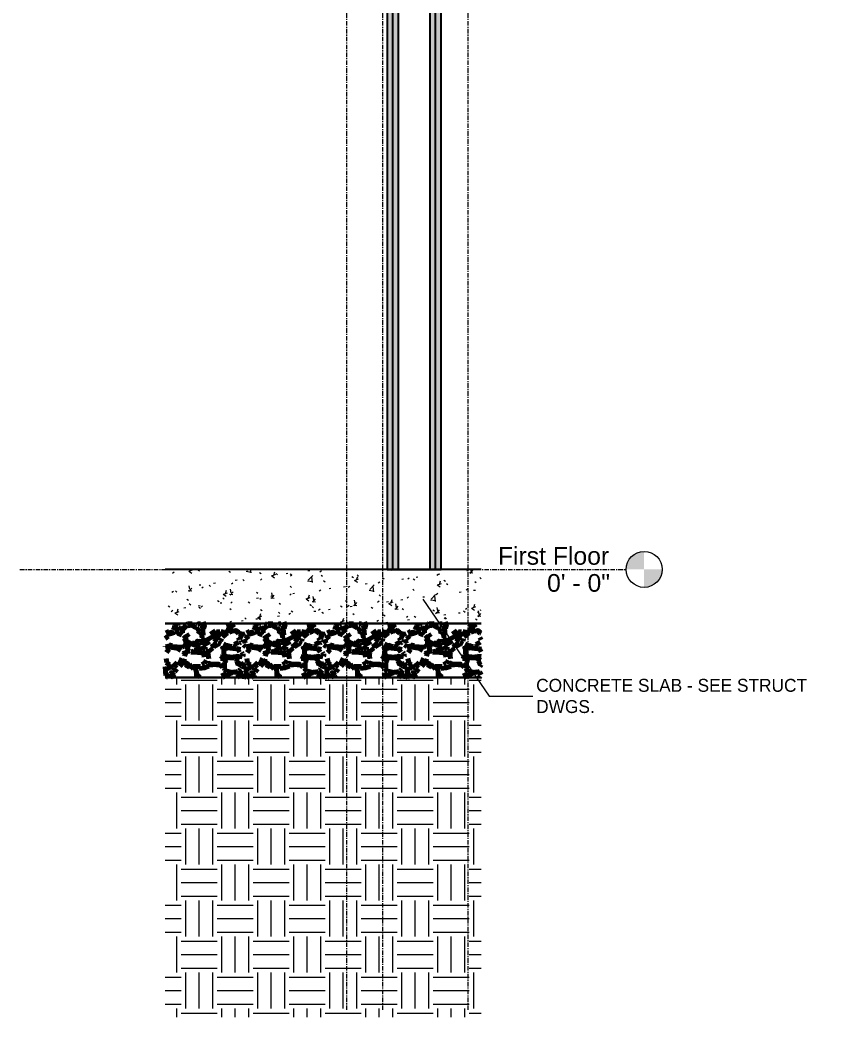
# Model space of a CAD drawing. Header units: inches. Extents: x 22745 to 23280, y -53 to 309.
# Drawn here: x 23082.6 to 23173.4, y -49.7 to 61 of the extents above; entities that cross this region are included whole.
import ezdxf

# ---------------------------------------------------------------- set-up
doc = ezdxf.new("R2010")
doc.units = ezdxf.units.IN
doc.header["$MEASUREMENT"] = 0
doc.linetypes.add('Grid Line 1_2_', pattern=[0.875, 0.5, -0.125, 0.125, -0.125])
for name, color, linetype, lineweight in [('A-ANNO-IDEN', 131, 'Continuous', 9), ('A-FLOR', 192, 'Continuous', 30), ('A-FLOR-LEVL', 51, 'Continuous', 9), ('A-FLOR-PATT', 8, 'Continuous', 70), ('A-WALL', 113, 'Continuous', 30), ('A-WALL-PATT', 111, 'Continuous', 70), ('C-BLDG-PADS', 91, 'Continuous', 200), ('C-TOPO', 7, 'Continuous', 30), ('I-WALL', 2, 'Continuous', 30), ('S-GRID', 1, 'Continuous', 9)]:
    doc.layers.add(name, color=color, linetype=linetype, lineweight=lineweight)
doc.styles.add('Arial', font='arial.ttf', dxfattribs={"height": 1.967066})
doc.styles.add('Century Gothic', font='GOTHIC.TTF', dxfattribs={"height": 1.437112})
pattern_1 = [(0, (21572.501, 107.706), (5.12, 1.28), [0.211, -3.629, 0.211, -3.629, -20.48]), (0, (21572.501, 107.706), (5.12, 1.28), [-7.68, 0.211, -7.469, 0.211, -3.629, -8.96]), (0, (21572.501, 107.706), (5.12, 1.28), [-19.2, 0.211, -2.349, 0.211, -6.189]), (120, (21574.421, 108.346), (-3.6685125, 3.7940501), [0.211, -3.629, 0.211, -3.629, -20.48]), (120, (21574.421, 108.346), (-3.6685125, 3.7940501), [-7.68, 0.211, -7.469, 0.211, -3.629, -8.96]), (120, (21574.421, 108.346), (-3.6685125, 3.7940501), [-19.2, 0.211, -2.349, 0.211, -6.189]), (240, (21575.061, 110.906), (-1.4514875, -5.0740501), [0.211, -3.629, 0.211, -3.629, -20.48]), (240, (21575.061, 110.906), (-1.4514875, -5.0740501), [-7.68, 0.211, -7.469, 0.211, -3.629, -8.96]), (240, (21575.061, 110.906), (-1.4514875, -5.0740501), [-19.2, 0.211, -2.349, 0.211, -6.189])]

# ---------------------------------------------------------------- blocks, each defined once
blk = doc.blocks.new('Struct_Xcel_Sports Complex_rvt-4-Wall Section - One Story - Parapet - Exposed Structure')
at = {"layer": 'A-FLOR-PATT', "lineweight": 9}
h = blk.add_hatch(dxfattribs=at)
h.set_pattern_fill('FP_27', color=256, style=0, pattern_type=2)
h.set_pattern_definition([(50, (21572.501, 107.706), (4.590705, -0.401868), [0.48, -5.28]), (355, (21572.501, 107.706), (-0.887837, 4.813698), [0.384, -4.224]), (100.451, (21572.884, 107.673), (3.70197, 4.412723), [0.408, -4.487]), (46.184, (21572.501, 108.986), (6.83066, -1.059043), [0.72, -7.92]), (96.636, (21573.07, 108.898), (5.981664, 6.234015), [0.612, -6.731]), (351.184, (21572.501, 108.986), (5.98208, 6.233824), [0.576, -6.336]), (21, (21573.141, 108.666), (3.820292, -2.5771), [0.48, -5.28]), (326, (21573.141, 108.666), (1.557207, 4.640587), [0.384, -4.224]), (71.451, (21573.46, 108.452), (5.377147, 2.064703), [0.408, -4.487]), (37.5, (21572.501, 107.706), (0.077972, 2.1307863), [0.211, -3.962, 0.211, -4.077, -4.24]), (37.5, (21572.501, 107.706), (0.077972, 2.1307863), [-8.461, 0.211, -4.029]), (7.5, (21572.501, 107.706), (1.683907, 2.5243905), [0.211, -2.234, 0.211, -3.866, -1.616]), (7.5, (21572.501, 107.706), (1.683907, 2.5243905), [-6.522, 0.211, -1.405]), (327.5, (21571.074, 107.706), (3.416527, -0.1442966), [0.211, -1.389, 0.211, -4.781, -6.624]), (327.5, (21571.074, 107.706), (3.416527, -0.1442966), [-6.592, 0.211, -6.413]), (317.5, (21570.434, 107.706), (3.732463, 0.640715), [0.211, -1.869, 0.211, -3.104, -4.704]), (317.5, (21570.434, 107.706), (3.732463, 0.640715), [-5.395, 0.211, -4.493])])
h.paths.add_polyline_path([(22360.99, -6), (22360.99, 0), (22325.85, 0), (22325.85, -6)], flags=0)
at = {"layer": 'A-FLOR', "color": 7}
for p, q in [((22360.99, 0), (22325.85, 0)), ((22325.85, -6), (22360.99, -6))]:
    blk.add_line(p, q, dxfattribs=at)
blk = doc.blocks.new('Level - Level Head - Circle-15001-Wall Section - One Story - Parapet - Exposed Structure')
at = {"layer": 'A-FLOR-LEVL'}
h = blk.add_hatch(color=256, dxfattribs=at)
edge = h.paths.add_edge_path(flags=0)
edge.add_line((22379.1, 0), (22377.1, 0))
edge.add_arc((22379.1, 0), 2, 90, 180, ccw=False)
edge.add_line((22379.1, 2), (22379.1, 0))
h = blk.add_hatch(color=256, dxfattribs=at)
edge = h.paths.add_edge_path(flags=0)
edge.add_line((22379.1, -2), (22379.1, 0))
edge.add_line((22379.1, 0), (22381.1, 0))
edge.add_arc((22379.1, 0), 2, 270, 360, ccw=False)
blk.add_circle((22379.1, 0), 2, dxfattribs=at)

msp = doc.modelspace()

# ---------------------------------------------------------------- hatches: boundary and pattern name
at = {"layer": 'A-WALL-PATT', "lineweight": 9}
h = msp.add_hatch(dxfattribs=at)
h.set_pattern_fill('FP_28', color=8, style=0, pattern_type=2)
h.set_pattern_definition(pattern_1)
h.paths.add_polyline_path([(23124.0286, 0), (23124.0286, 162.16852), (23123.4036, 162.16852), (23123.4036, 0)], flags=0)
h = msp.add_hatch(dxfattribs=at)
h.set_pattern_fill('FP_28', color=8, style=0, pattern_type=2)
h.set_pattern_definition(pattern_1)
h.paths.add_polyline_path([(23124.6536, 0), (23124.6536, 162.16852), (23124.0286, 162.16852), (23124.0286, 0)], flags=0)
h = msp.add_hatch(dxfattribs=at)
h.set_pattern_fill('FP_28', color=8, style=0, pattern_type=2)
h.set_pattern_definition(pattern_1)
h.paths.add_polyline_path([(23128.7786, 0), (23128.7786, 162.16852), (23128.1536, 162.16852), (23128.1536, 0)], flags=0)
h = msp.add_hatch(dxfattribs=at)
h.set_pattern_fill('FP_28', color=8, style=0, pattern_type=2)
h.set_pattern_definition(pattern_1)
h.paths.add_polyline_path([(23129.4036, 0), (23129.4036, 162.16852), (23128.7786, 162.16852), (23128.7786, 0)], flags=0)
at = {"layer": 'C-BLDG-PADS'}
h = msp.add_hatch(dxfattribs=at)
h.set_pattern_fill('FP_30', color=253, style=0, pattern_type=2)
h.set_pattern_definition([(212.005, (21571.964, 109.05), (-26.8733981, -17.91590443), [0.845, -83.662]), (213.69, (21572.501, 109.408), (-8.957864, -8.9572882), [0.646, -31.652]), (198.435, (21572.77, 109.498), (-17.91556, -8.958116), [0.283, -28.044]), (180, (21573.128, 109.498), (-1e-15, -8.958), [0.358, -8.599]), (161.565, (21573.397, 109.408), (-8.957784, -0.000308), [0.283, -28.044]), (333.435, (21573.487, 115.858), (8.957688, 8e-06), [0.401, -19.63]), (296.565, (21573.397, 116.037), (8.95768, -8.957696), [0.2, -19.83]), (270, (21573.397, 116.485), (8.958, 5e-16), [0.448, -8.51]), (186.34, (21573.487, 110.663), (-71.6621393, -8.957303), [0.811, -80.305]), (296.565, (21575.457, 116.216), (8.95768, -8.957696), [0.2, -19.83]), (303.69, (21575.278, 116.485), (8.9572882, -8.957864), [0.323, -31.975]), (229.399, (21576.711, 112.544), (-44.7884875, -53.7473544), [0.826, -81.761]), (243.435, (21576.98, 113.081), (8e-06, -8.957688), [0.601, -19.429]), (213.69, (21580.115, 112.096), (-8.957864, -8.9572882), [0.323, -31.975]), (33.69, (21577.428, 109.588), (8.957864, 8.9572882), [0.323, -31.975]), (0, (21577.249, 109.588), (0, 8.958), [0.179, -8.779]), (333.435, (21577.07, 109.677), (8.957688, 8e-06), [0.2, -19.83]), (284.036, (21576.98, 110.035), (8.957939, -26.8727428), [0.369, -36.564]), (270, (21576.98, 110.215), (8.958, 5e-16), [0.179, -8.779]), (243.435, (21576.98, 110.394), (8e-06, -8.957688), [0.2, -19.83]), (135, (21576.98, 110.483), (-8.957629, 0), [0.127, -12.542]), (90, (21576.98, 110.394), (-8.958, 5e-16), [0.09, -8.868]), (18.435, (21580.205, 114.514), (17.91556, 8.958116), [0.567, -27.76]), (6.34, (21580.742, 114.694), (71.6621393, 8.957303), [0.811, -80.305]), (180, (21580.384, 112.544), (-1e-15, -8.958), [0.537, -8.42]), (197.354, (21581.817, 112.992), (-26.87350694, -8.9574251), [1.502, -148.658]), (198.435, (21582.086, 113.081), (-17.91556, -8.958116), [0.283, -28.044]), (213.69, (21582.355, 113.26), (-8.957864, -8.9572882), [0.323, -31.975]), (251.565, (21582.444, 113.529), (0.000308, -8.957784), [0.283, -28.044]), (243.435, (21582.534, 113.708), (8e-06, -8.957688), [0.2, -19.83]), (270, (21582.534, 113.887), (8.958, 5e-16), [0.179, -8.779]), (293.199, (21582.265, 114.514), (8.9578529, -17.9159109), [0.682, -67.538]), (315, (21581.996, 114.783), (8.957629, 0), [0.38, -12.288]), (0, (21581.549, 114.783), (0, 8.958), [0.448, -8.51]), (341.565, (21579.578, 112.633), (8.957784, 0.000308), [0.283, -28.044]), (303.69, (21579.399, 112.902), (8.9572882, -8.957864), [0.323, -31.975]), (279.462, (21579.309, 113.439), (8.957849, -44.7887461), [0.545, -53.943]), (270, (21579.309, 113.977), (8.958, 5e-16), [0.537, -8.42]), (239.036, (21579.578, 114.425), (-8.9579617, -17.9152186), [0.522, -51.71]), (188.13, (21580.205, 114.514), (-53.7463539, -8.9578155), [0.633, -62.708]), (116.565, (21573.576, 114.246), (-8.95768, 8.957696), [0.2, -19.83]), (135, (21573.755, 114.066), (-8.957629, 0), [0.253, -12.415]), (168.69, (21574.203, 113.977), (-8.9579967, -0.0001856), [0.457, -45.219]), (191.31, (21574.651, 114.066), (-35.8309957, -8.958039), [0.457, -45.219]), (194.036, (21575.009, 114.156), (-26.8727428, -8.957939), [0.369, -36.564]), (236.31, (21575.189, 114.425), (-8.9578324, -17.9148854), [0.323, -31.975]), (236.31, (21575.368, 114.694), (-8.9578324, -17.9148854), [0.323, -31.975]), (270, (21575.368, 114.962), (8.958, 5e-16), [0.269, -8.689]), (291.801, (21575.189, 115.41), (8.957258, -17.9157645), [0.482, -47.757]), (116.565, (21575.278, 113.529), (-8.95768, 8.957696), [0.401, -19.63]), (168.69, (21575.726, 113.439), (-8.9579967, -0.0001856), [0.457, -45.219]), (194.036, (21576.084, 113.529), (-26.8727428, -8.957939), [0.369, -36.564]), (225, (21576.353, 113.798), (0, -8.957629), [0.38, -12.288]), (251.565, (21576.443, 114.066), (0.000308, -8.957784), [0.283, -28.044]), (296.565, (21576.264, 114.425), (8.95768, -8.957696), [0.401, -19.63]), (315, (21576.084, 114.604), (8.957629, 0), [0.253, -12.415]), (326.31, (21575.816, 114.783), (17.9148854, -8.9578324), [0.323, -31.975]), (0, (21575.636, 114.783), (0, 8.958), [0.179, -8.779]), (33.69, (21575.368, 114.604), (8.957864, 8.9572882), [0.323, -31.975]), (71.565, (21575.278, 114.335), (-0.000308, 8.957784), [0.283, -28.044]), (63.435, (21575.189, 114.156), (-8e-06, 8.957688), [0.2, -19.83]), (71.565, (21575.099, 113.887), (-0.000308, 8.957784), [0.283, -28.044]), (104.036, (21575.099, 113.529), (-8.957939, 26.8727428), [0.369, -36.564]), (45, (21574.92, 113.35), (0, 8.957629), [0.253, -12.415]), (18.435, (21574.651, 113.26), (17.91556, 8.958116), [0.283, -28.044]), (0, (21574.203, 113.26), (0, 8.958), [0.448, -8.51]), (14.036, (21573.845, 113.171), (26.8727428, 8.957939), [0.369, -36.564]), (341.565, (21573.576, 113.26), (8.957784, 0.000308), [0.283, -28.044]), (270, (21573.576, 113.529), (8.958, 5e-16), [0.269, -8.689]), (225, (21573.845, 113.798), (0, -8.957629), [0.38, -12.288]), (198.435, (21574.382, 113.977), (-17.91556, -8.958116), [0.567, -27.76]), (180, (21574.83, 113.977), (-1e-15, -8.958), [0.448, -8.51]), (153.435, (21575.009, 113.887), (-8.957688, -8e-06), [0.2, -19.83]), (206.565, (21578.413, 112.454), (-8.957696, -8.95768), [0.2, -19.83]), (146.31, (21578.682, 112.275), (-17.9148854, 8.9578324), [0.323, -31.975]), (119.745, (21579.04, 111.648), (-26.8730863, 44.78839085), [0.722, -71.498]), (95.711, (21579.13, 110.752), (-8.9579968, 80.6197401), [0.9, -89.124]), (90, (21579.13, 110.663), (-8.958, 5e-16), [0.09, -8.868]), (63.435, (21579.04, 110.483), (-8e-06, 8.957688), [0.2, -19.83]), (26.565, (21578.861, 110.394), (8.957696, 8.95768), [0.2, -19.83]), (0, (21578.593, 110.394), (0, 8.958), [0.269, -8.689]), (0, (21578.503, 110.394), (0, 8.958), [0.09, -8.868]), (0, (21578.324, 110.394), (0, 8.958), [0.179, -8.779]), (326.31, (21578.055, 110.573), (17.9148854, -8.9578324), [0.323, -31.975]), (333.435, (21577.876, 110.663), (8.957688, 8e-06), [0.2, -19.83]), (284.036, (21577.786, 111.021), (8.957939, -26.8727428), [0.369, -36.564]), (270, (21577.786, 111.2), (8.958, 5e-16), [0.179, -8.779]), (270, (21577.786, 111.469), (8.958, 5e-16), [0.269, -8.689]), (258.69, (21577.876, 111.917), (0.0001856, -8.9579967), [0.457, -45.219]), (231.34, (21578.234, 112.365), (-26.8734076, -35.8310124), [0.574, -56.784]), (270, (21580.115, 112.185), (8.958, 5e-16), [0.09, -8.868]), (270, (21580.115, 112.275), (8.958, 5e-16), [0.09, -8.868]), (326.31, (21579.847, 112.454), (17.9148854, -8.9578324), [0.323, -31.975]), (333.435, (21579.309, 112.723), (8.957688, 8e-06), [0.601, -19.429]), (0, (21578.861, 112.723), (0, 8.958), [0.448, -8.51]), (63.435, (21578.772, 112.544), (-8e-06, 8.957688), [0.2, -19.83]), (90, (21578.772, 112.185), (-8.958, 5e-16), [0.358, -8.599]), (135, (21579.04, 111.917), (-8.957629, 0), [0.38, -12.288]), (161.565, (21579.309, 111.827), (-8.957784, -0.000308), [0.283, -28.044]), (180, (21579.578, 111.827), (-1e-15, -8.958), [0.269, -8.689]), (198.435, (21579.847, 111.917), (-17.91556, -8.958116), [0.283, -28.044]), (351.87, (21576.353, 116.754), (8.958053, 0.0001574), [1.267, -62.074]), (14.036, (21575.995, 116.664), (26.8727428, 8.957939), [0.369, -36.564]), (53.13, (21575.726, 116.306), (17.915248, 26.873568), [0.448, -44.341]), (95.194, (21575.816, 115.321), (-8.9571172, 89.5779449), [0.989, -97.952]), (101.31, (21575.905, 114.873), (-8.958039, 35.8309957), [0.457, -45.219]), (143.13, (21576.264, 114.604), (-26.873568, 17.915248), [0.448, -44.341]), (161.565, (21576.532, 114.514), (-8.957784, -0.000308), [0.283, -28.044]), (198.435, (21576.801, 114.604), (-17.91556, -8.958116), [0.283, -28.044]), (225, (21577.249, 115.052), (0, -8.957629), [0.633, -12.035]), (228.814, (21577.876, 115.768), (-53.74628727, -62.7043378), [0.952, -94.27]), (251.565, (21577.965, 116.037), (0.000308, -8.957784), [0.283, -28.044]), (270, (21577.965, 116.127), (8.958, 5e-16), [0.09, -8.868]), (288.435, (21577.876, 116.395), (8.958116, -17.91556), [0.283, -28.044]), (326.31, (21577.607, 116.575), (17.9148854, -8.9578324), [0.323, -31.975]), (90, (21573.487, 114.425), (-8.958, 5e-16), [0.627, -8.331]), (338.199, (21574.741, 115.589), (26.8731506, -8.9579367), [0.482, -47.757]), (0, (21574.203, 115.589), (0, 8.958), [0.537, -8.42]), (30.964, (21573.755, 115.321), (26.8732377, 17.9153709), [0.522, -51.71]), (45, (21573.487, 115.052), (0, 8.957629), [0.38, -12.288]), (90, (21572.053, 111.558), (-8.958, 5e-16), [0.627, -8.331]), (116.565, (21572.322, 111.021), (-8.95768, 8.957696), [0.601, -19.429]), (153.435, (21572.86, 110.752), (-8.957688, -8e-06), [0.601, -19.429]), (180, (21573.307, 110.752), (-1e-15, -8.958), [0.448, -8.51]), (218.66, (21573.755, 111.11), (-8.9579408, -8.9580008), [0.574, -56.784]), (231.34, (21574.114, 111.558), (-26.8734076, -35.8310124), [0.574, -56.784]), (213.69, (21574.651, 111.917), (-8.957864, -8.9572882), [0.646, -31.652]), (239.036, (21574.92, 112.365), (-8.9579617, -17.9152186), [0.522, -51.71]), (270, (21574.92, 112.544), (8.958, 5e-16), [0.179, -8.779]), (270, (21574.92, 112.812), (8.958, 5e-16), [0.269, -8.689]), (315, (21574.651, 113.081), (8.957629, 0), [0.38, -12.288]), (350.538, (21574.114, 113.171), (8.9579364, 0.0003792), [0.545, -53.943]), (14.036, (21573.397, 112.992), (26.8727428, 8.957939), [0.739, -36.195]), (18.435, (21572.591, 112.723), (17.91556, 8.958116), [0.85, -27.477]), (45, (21572.322, 112.454), (0, 8.957629), [0.38, -12.288]), (45, (21572.053, 112.185), (0, 8.957629), [0.38, -12.288]), (108.435, (21574.024, 110.215), (-8.958116, 17.91556), [0.567, -27.76]), (126.87, (21574.293, 109.856), (-8.958216, 8.957584), [0.448, -44.341]), (146.31, (21574.562, 109.677), (-17.9148854, 8.9578324), [0.323, -31.975]), (161.565, (21574.83, 109.588), (-8.957784, -0.000308), [0.283, -28.044]), (135, (21575.099, 109.319), (-8.957629, 0), [0.38, -12.288]), (161.565, (21575.368, 109.229), (-8.957784, -0.000308), [0.283, -28.044]), (180, (21575.636, 109.229), (-1e-15, -8.958), [0.269, -8.689]), (206.565, (21575.816, 109.319), (-8.957696, -8.95768), [0.2, -19.83]), (206.565, (21576.174, 109.498), (-8.957696, -8.95768), [0.401, -19.63]), (189.462, (21576.711, 109.588), (-44.7887461, -8.957849), [0.545, -53.943]), (243.435, (21576.891, 109.946), (8e-06, -8.957688), [0.401, -19.63]), (270, (21576.891, 110.035), (8.958, 5e-16), [0.09, -8.868]), (270, (21576.891, 110.215), (8.958, 5e-16), [0.179, -8.779]), (326.31, (21576.622, 110.752), (17.9148854, -8.9578324), [0.323, -31.975]), (327.995, (21575.905, 111.2), (44.78954215, -26.8727667), [0.845, -83.662]), (329.036, (21575.457, 111.469), (17.9152186, -8.9579617), [0.522, -51.71]), (341.565, (21574.92, 111.648), (8.957784, 0.000308), [0.567, -27.76]), (0, (21574.562, 111.648), (0, 8.958), [0.358, -8.599]), (33.69, (21574.293, 111.469), (8.957864, 8.9572882), [0.323, -31.975]), (53.13, (21574.024, 111.11), (17.915248, 26.873568), [0.448, -44.341]), (63.435, (21573.845, 110.752), (-8e-06, 8.957688), [0.401, -19.63]), (225, (21577.965, 110.035), (0, -8.957629), [0.38, -12.288]), (236.31, (21578.145, 110.304), (-8.9578324, -17.9148854), [0.323, -31.975]), (270, (21578.145, 110.394), (8.958, 5e-16), [0.09, -8.868]), (315, (21577.965, 110.573), (8.957629, 0), [0.253, -12.415]), (333.435, (21577.607, 110.752), (8.957688, 8e-06), [0.401, -19.63]), (18.435, (21577.07, 110.573), (17.91556, 8.958116), [0.567, -27.76]), (75.964, (21576.98, 110.215), (-0.000523, 8.9575682), [0.369, -36.564]), (71.565, (21572.949, 108.513), (-0.000308, 8.957784), [0.283, -28.044]), (135, (21573.128, 108.334), (-8.957629, 0), [0.253, -12.415]), (146.31, (21573.397, 108.154), (-17.9148854, 8.9578324), [0.323, -31.975]), (153.435, (21573.755, 107.975), (-8.957688, -8e-06), [0.401, -19.63]), (180, (21573.845, 107.975), (-1e-15, -8.958), [0.09, -8.868]), (161.565, (21574.114, 107.886), (-8.957784, -0.000308), [0.283, -28.044]), (180, (21574.472, 107.886), (-1e-15, -8.958), [0.358, -8.599]), (198.435, (21574.741, 107.975), (-17.91556, -8.958116), [0.283, -28.044]), (210.964, (21575.189, 108.244), (-26.8732377, -17.9153709), [0.522, -51.71]), (206.565, (21575.368, 108.334), (-8.957696, -8.95768), [0.2, -19.83]), (251.565, (21575.457, 108.602), (0.000308, -8.957784), [0.283, -28.044]), (303.69, (21575.278, 108.871), (8.9572882, -8.957864), [0.323, -31.975]), (306.87, (21575.009, 109.229), (8.958216, -8.957584), [0.448, -44.341]), (323.13, (21574.651, 109.498), (26.873568, -17.915248), [0.448, -44.341]), (345.964, (21574.293, 109.588), (8.9575682, 0.000523), [0.369, -36.564]), (18.435, (21574.024, 109.498), (17.91556, 8.958116), [0.283, -28.044]), (30.964, (21573.576, 109.229), (26.8732377, 17.9153709), [0.522, -51.71]), (39.806, (21573.039, 108.781), (8.9575211, 8.95778325), [0.7, -69.263]), (135, (21575.726, 107.975), (-8.957629, 0), [0.127, -12.542]), (153.435, (21575.905, 107.886), (-8.957688, -8e-06), [0.2, -19.83]), (191.31, (21576.353, 107.975), (-35.8309957, -8.958039), [0.457, -45.219]), (165.964, (21576.711, 107.886), (-8.9575682, -0.000523), [0.369, -36.564]), (175.236, (21577.786, 107.796), (-8.95794982, -2.703e-05), [1.079, -106.787]), (206.565, (21577.965, 107.886), (-8.957696, -8.95768), [0.2, -19.83]), (225, (21578.145, 108.065), (0, -8.957629), [0.253, -12.415]), (270, (21578.145, 108.513), (8.958, 5e-16), [0.448, -8.51]), (270, (21578.145, 108.781), (8.958, 5e-16), [0.269, -8.689]), (308.66, (21577.786, 109.229), (8.9580008, -8.9579408), [0.574, -56.784]), (338.199, (21577.338, 109.408), (26.8731506, -8.9579367), [0.482, -47.757]), (348.69, (21576.891, 109.498), (8.9579967, 0.0001856), [0.457, -45.219]), (18.435, (21576.084, 109.229), (17.91556, 8.958116), [0.85, -27.477]), (36.87, (21575.726, 108.961), (8.957584, 8.958216), [0.448, -44.341]), (68.199, (21575.547, 108.513), (8.9579367, 26.8731506), [0.482, -47.757]), (101.31, (21575.636, 108.065), (-8.958039, 35.8309957), [0.457, -45.219]), (348.69, (21574.83, 116.575), (8.9579967, 0.0001856), [0.457, -45.219]), (354.806, (21573.845, 116.664), (8.9577878, 6.706e-05), [0.989, -97.952]), (0, (21573.576, 116.664), (0, 8.958), [0.269, -8.689]), (45, (21573.397, 116.485), (0, 8.957629), [0.253, -12.415]), (180, (21574.114, 115.679), (-1e-15, -8.958), [0.269, -8.689]), (188.13, (21574.741, 115.768), (-53.7463539, -8.9578155), [0.633, -62.708]), (172.875, (21575.457, 115.679), (-8.9581606, 0.0001215), [0.722, -71.498]), (225, (21575.547, 115.768), (0, -8.957629), [0.127, -12.542]), (270, (21575.547, 116.037), (8.958, 5e-16), [0.269, -8.689]), (161.565, (21578.413, 116.306), (-8.957784, -0.000308), [0.283, -28.044]), (180, (21578.772, 116.306), (-1e-15, -8.958), [0.358, -8.599]), (198.435, (21579.04, 116.395), (-17.91556, -8.958116), [0.283, -28.044]), (170.538, (21579.578, 116.306), (-8.9579364, -0.0003792), [0.545, -53.943]), (213.69, (21579.847, 116.485), (-8.957864, -8.9572882), [0.323, -31.975]), (270, (21579.847, 116.575), (8.958, 5e-16), [0.09, -8.868]), (296.565, (21579.757, 116.754), (8.95768, -8.957696), [0.2, -19.83]), (341.565, (21579.22, 116.933), (8.957784, 0.000308), [0.567, -27.76]), (341.565, (21578.682, 117.112), (8.957784, 0.000308), [0.567, -27.76]), (14.036, (21578.324, 117.023), (26.8727428, 8.957939), [0.369, -36.564]), (45, (21578.055, 116.754), (0, 8.957629), [0.38, -12.288]), (104.036, (21578.145, 116.395), (-8.957939, 26.8727428), [0.369, -36.564]), (0, (21571.158, 108.602), (0, 8.958), [0.09, -8.868]), (315, (21570.978, 108.781), (8.957629, 0), [0.253, -12.415]), (274.764, (21570.889, 109.856), (8.958483, -98.5353989), [1.079, -106.787]), (255.964, (21570.978, 110.215), (0.000523, -8.9575682), [0.369, -36.564]), (225, (21571.158, 110.394), (0, -8.957629), [0.253, -12.415]), (198.435, (21571.964, 110.663), (-17.91556, -8.958116), [0.85, -27.477]), (180, (21572.053, 110.663), (-1e-15, -8.958), [0.09, -8.868]), (171.87, (21572.68, 110.573), (-8.958053, -0.0001574), [0.633, -62.708]), (146.31, (21573.755, 110.483), (-17.9148854, 8.9578324), [0.323, -31.975]), (108.435, (21573.935, 109.946), (-8.958116, 17.91556), [0.567, -27.76]), (90, (21573.935, 109.856), (-8.958, 5e-16), [0.09, -8.868]), (71.565, (21573.845, 109.588), (-0.000308, 8.957784), [0.283, -28.044]), (26.565, (21573.666, 109.498), (8.957696, 8.95768), [0.2, -19.83]), (18.435, (21573.397, 109.408), (17.91556, 8.958116), [0.283, -28.044]), (126.87, (21578.234, 108.781), (-8.958216, 8.957584), [0.448, -44.341]), (123.69, (21578.413, 108.513), (-8.9572882, 8.957864), [0.323, -31.975]), (149.036, (21578.861, 108.244), (-17.9152186, 8.9579617), [0.522, -51.71]), (168.69, (21579.309, 108.154), (-8.9579967, -0.0001856), [0.457, -45.219]), (213.69, (21579.578, 108.334), (-8.957864, -8.9572882), [0.323, -31.975]), (251.565, (21579.667, 108.602), (0.000308, -8.957784), [0.283, -28.044]), (270, (21579.667, 108.692), (8.958, 5e-16), [0.09, -8.868]), (279.462, (21579.578, 109.229), (8.957849, -44.7887461), [0.545, -53.943]), (243.435, (21579.667, 109.408), (8e-06, -8.957688), [0.2, -19.83]), (270, (21579.667, 109.498), (8.958, 5e-16), [0.09, -8.868]), (296.565, (21579.399, 110.035), (8.95768, -8.957696), [0.601, -19.429]), (329.036, (21578.951, 110.304), (17.9152186, -8.9579617), [0.522, -51.71]), (8.13, (21578.324, 110.215), (53.7463539, 8.9578155), [0.633, -62.708]), (45, (21577.965, 109.856), (0, 8.957629), [0.507, -12.161]), (45, (21577.786, 109.677), (0, 8.957629), [0.253, -12.415]), (90, (21577.786, 109.408), (-8.958, 5e-16), [0.269, -8.689]), (123.69, (21577.965, 109.14), (-8.9572882, 8.957864), [0.323, -31.975]), (101.31, (21579.309, 110.752), (-8.958039, 35.8309957), [0.457, -45.219]), (108.435, (21579.399, 110.483), (-8.958116, 17.91556), [0.283, -28.044]), (135, (21579.488, 110.394), (-8.957629, 0), [0.127, -12.542]), (180, (21579.757, 110.394), (-1e-15, -8.958), [0.269, -8.689]), (213.69, (21580.026, 110.573), (-8.957864, -8.9572882), [0.323, -31.975]), (187.125, (21580.742, 110.663), (-62.7041502, -8.9576466), [0.722, -71.498]), (236.31, (21580.922, 110.931), (-8.9578324, -17.9148854), [0.323, -31.975]), (270, (21580.922, 111.021), (8.958, 5e-16), [0.09, -8.868]), (288.435, (21580.832, 111.29), (8.958116, -17.91556), [0.283, -28.044]), (285.945, (21580.653, 111.917), (8.9570967, -26.8732826), [0.652, -64.561]), (315, (21580.474, 112.096), (8.957629, 0), [0.253, -12.415]), (18.435, (21580.205, 112.006), (17.91556, 8.958116), [0.283, -28.044]), (29.745, (21579.578, 111.648), (44.78839085, 26.8730863), [0.722, -71.498]), (18.435, (21579.309, 111.558), (17.91556, 8.958116), [0.283, -28.044]), (75.964, (21579.22, 111.2), (-0.000523, 8.9575682), [0.369, -36.564]), (180, (21576.622, 113.529), (-1e-15, -8.958), [0.269, -8.689]), (180, (21576.801, 113.529), (-1e-15, -8.958), [0.179, -8.779]), (135, (21576.98, 113.35), (-8.957629, 0), [0.253, -12.415]), (90, (21576.98, 113.081), (-8.958, 5e-16), [0.269, -8.689]), (26.565, (21575.636, 111.648), (8.957696, 8.95768), [0.601, -19.429]), (341.565, (21575.368, 111.737), (8.957784, 0.000308), [0.283, -28.044]), (300.964, (21575.099, 112.185), (17.9153709, -26.8732377), [0.522, -51.71]), (71.565, (21576.801, 112.454), (-0.000308, 8.957784), [0.283, -28.044]), (90, (21576.801, 112.006), (-8.958, 5e-16), [0.448, -8.51]), (123.69, (21576.98, 111.737), (-8.9572882, 8.957864), [0.323, -31.975]), (153.435, (21577.338, 111.558), (-8.957688, -8e-06), [0.401, -19.63]), (198.435, (21577.607, 111.648), (-17.91556, -8.958116), [0.283, -28.044]), (243.435, (21577.697, 111.827), (8e-06, -8.957688), [0.2, -19.83]), (255.964, (21577.786, 112.185), (0.000523, -8.9575682), [0.369, -36.564]), (251.565, (21577.876, 112.454), (0.000308, -8.957784), [0.283, -28.044]), (291.801, (21577.697, 112.902), (8.957258, -17.9157645), [0.482, -47.757]), (323.13, (21577.338, 113.171), (26.873568, -17.915248), [0.448, -44.341]), (18.435, (21577.07, 113.081), (17.91556, 8.958116), [0.283, -28.044]), (63.435, (21576.891, 112.723), (-8e-06, 8.957688), [0.401, -19.63]), (135, (21576.174, 111.11), (-8.957629, 0), [0.38, -12.288]), (149.036, (21576.622, 110.842), (-17.9152186, 8.9579617), [0.522, -51.71]), (146.31, (21576.891, 110.663), (-17.9148854, 8.9578324), [0.323, -31.975]), (180, (21577.07, 110.663), (-1e-15, -8.958), [0.179, -8.779]), (210.964, (21577.518, 110.931), (-26.8732377, -17.9153709), [0.522, -51.71]), (243.435, (21577.607, 111.11), (8e-06, -8.957688), [0.2, -19.83]), (303.69, (21577.428, 111.379), (8.9572882, -8.957864), [0.323, -31.975]), (321.34, (21576.98, 111.737), (35.8310124, -26.8734076), [0.574, -56.784]), (345.964, (21576.622, 111.827), (8.9575682, 0.000523), [0.369, -36.564]), (11.31, (21576.174, 111.737), (35.8309957, 8.958039), [0.457, -45.219]), (26.565, (21575.995, 111.648), (8.957696, 8.95768), [0.2, -19.83]), (71.565, (21575.905, 111.379), (-0.000308, 8.957784), [0.283, -28.044]), (15.945, (21575.726, 113.35), (26.8732826, 8.9570967), [0.652, -64.561]), (29.745, (21575.099, 112.992), (44.78839085, 26.8730863), [0.722, -71.498]), (63.435, (21575.009, 112.812), (-8e-06, 8.957688), [0.2, -19.83]), (90, (21575.009, 112.544), (-8.958, 5e-16), [0.269, -8.689]), (104.036, (21575.099, 112.185), (-8.957939, 26.8727428), [0.369, -36.564]), (120.964, (21575.368, 111.737), (-17.9153709, 26.8732377), [0.522, -51.71]), (153.435, (21580.384, 116.485), (-8.957688, -8e-06), [0.2, -19.83]), (180, (21580.563, 116.485), (-1e-15, -8.958), [0.179, -8.779]), (209.745, (21581.19, 116.843), (-44.78839085, -26.8730863), [0.722, -71.498]), (225, (21581.549, 117.202), (0, -8.957629), [0.507, -12.161]), (239.036, (21581.817, 117.65), (-8.9579617, -17.9152186), [0.522, -51.71]), (239.036, (21582.086, 118.097), (-8.9579617, -17.9152186), [0.522, -51.71]), (270, (21582.086, 118.187), (8.958, 5e-16), [0.09, -8.868]), (333.435, (21581.907, 118.277), (8.957688, 8e-06), [0.2, -19.83]), (0, (21581.638, 118.277), (0, 8.958), [0.269, -8.689]), (45, (21581.369, 118.008), (0, 8.957629), [0.38, -12.288]), (26.565, (21580.295, 117.47), (8.957696, 8.95768), [1.202, -18.828]), (30.964, (21579.847, 117.202), (26.8732377, 17.9153709), [0.522, -51.71]), (90, (21579.847, 117.023), (-8.958, 5e-16), [0.179, -8.779]), (128.66, (21580.205, 116.575), (-8.9580008, 8.9579408), [0.574, -56.784]), (255.964, (21579.22, 113.619), (0.000523, -8.9575682), [0.369, -36.564]), (281.31, (21579.13, 114.066), (8.958039, -35.8309957), [0.457, -45.219]), (309.806, (21578.682, 114.604), (8.95778325, -8.9575211), [0.7, -69.263]), (329.036, (21578.234, 114.873), (17.9152186, -8.9579617), [0.522, -51.71]), (345.964, (21577.876, 114.962), (8.9575682, 0.000523), [0.369, -36.564]), (0, (21577.518, 114.962), (0, 8.958), [0.358, -8.599]), (26.565, (21577.159, 114.783), (8.957696, 8.95768), [0.401, -19.63]), (45, (21576.891, 114.514), (0, 8.957629), [0.38, -12.288]), (53.13, (21576.622, 114.156), (17.915248, 26.873568), [0.448, -44.341]), (90, (21576.622, 113.887), (-8.958, 5e-16), [0.269, -8.689]), (135, (21576.891, 113.619), (-8.957629, 0), [0.38, -12.288]), (144.462, (21577.518, 113.171), (-26.8730984, 17.9160047), [0.771, -76.287]), (135, (21577.965, 112.723), (-8.957629, 0), [0.633, -12.035]), (153.435, (21578.324, 112.544), (-8.957688, -8e-06), [0.401, -19.63]), (206.565, (21578.682, 112.723), (-8.957696, -8.95768), [0.401, -19.63]), (230.194, (21579.13, 113.26), (-35.83120006, -44.7884408), [0.7, -69.263]), (66.801, (21577.965, 115.41), (17.9161637, 44.7888901), [0.682, -67.538]), (90, (21577.965, 115.141), (-8.958, 5e-16), [0.269, -8.689]), (153.435, (21578.145, 115.052), (-8.957688, -8e-06), [0.2, -19.83]), (153.435, (21578.503, 114.873), (-8.957688, -8e-06), [0.401, -19.63]), (149.036, (21578.951, 114.604), (-17.9152186, 8.9579617), [0.522, -51.71]), (180, (21579.399, 114.604), (-1e-15, -8.958), [0.448, -8.51]), (180, (21579.936, 114.604), (-1e-15, -8.958), [0.537, -8.42]), (213.69, (21580.205, 114.783), (-8.957864, -8.9572882), [0.323, -31.975]), (243.435, (21580.384, 115.141), (8e-06, -8.957688), [0.401, -19.63]), (277.125, (21580.295, 115.858), (8.9576466, -62.7041502), [0.722, -71.498]), (315, (21580.115, 116.037), (8.957629, 0), [0.253, -12.415]), (341.565, (21579.847, 116.127), (8.957784, 0.000308), [0.283, -28.044]), (352.875, (21579.13, 116.216), (8.9581606, -0.0001215), [0.722, -71.498]), (0, (21578.682, 116.216), (0, 8.958), [0.448, -8.51]), (21.801, (21578.234, 116.037), (17.9157645, 8.957258), [0.482, -47.757]), (90, (21582.265, 115.589), (-8.958, 5e-16), [0.358, -8.599]), (90, (21582.265, 115.231), (-8.958, 5e-16), [0.358, -8.599]), (56.31, (21582.086, 114.962), (8.9578324, 17.9148854), [0.323, -31.975]), (18.435, (21581.817, 114.873), (17.91556, 8.958116), [0.283, -28.044]), (0, (21580.922, 114.873), (0, 8.958), [0.896, -8.062]), (341.565, (21580.653, 114.962), (8.957784, 0.000308), [0.283, -28.044]), (296.565, (21580.563, 115.141), (8.95768, -8.957696), [0.2, -19.83]), (278.13, (21580.474, 115.768), (8.9578155, -53.7463539), [0.633, -62.708]), (270, (21580.474, 115.858), (8.958, 5e-16), [0.09, -8.868]), (251.565, (21580.563, 116.127), (0.000308, -8.957784), [0.283, -28.044]), (225, (21580.832, 116.395), (0, -8.957629), [0.38, -12.288]), (218.66, (21581.28, 116.754), (-8.9579408, -8.9580008), [0.574, -56.784]), (225, (21581.549, 117.023), (0, -8.957629), [0.38, -12.288]), (206.565, (21581.728, 117.112), (-8.957696, -8.95768), [0.2, -19.83]), (180, (21581.907, 117.112), (-1e-15, -8.958), [0.179, -8.779]), (123.69, (21582.086, 116.843), (-8.9572882, 8.957864), [0.323, -31.975]), (108.435, (21582.176, 116.575), (-8.958116, 17.91556), [0.283, -28.044]), (98.13, (21582.265, 115.948), (-8.9578155, 53.7463539), [0.633, -62.708])])
h.paths.add_polyline_path([(23133.84106, -12), (23133.84106, -6), (23098.69972, -6), (23098.69972, -12)], flags=0)
at = {"layer": 'C-TOPO', "lineweight": 9}
h = msp.add_hatch(dxfattribs=at)
h.set_pattern_fill('FP_29', color=8, style=0, pattern_type=2)
h.set_pattern_definition([(0, (21572.501, 107.706), (4, 4), [4, -4]), (0, (21572.501, 109.206), (4, 4), [4, -4]), (0, (21572.501, 110.706), (4, 4), [4, -4]), (90, (21573.001, 111.206), (-4, 4), [4, -4]), (90, (21574.501, 111.206), (-4, 4), [4, -4]), (90, (21576.001, 111.206), (-4, 4), [4, -4])])
h.paths.add_polyline_path([(23133.84106, -49.73818), (23133.84106, -12.00628), (23098.69972, -12.00628), (23098.69972, -49.73818)], flags=0)

# ---------------------------------------------------------------- linework, layer by layer
at = {"layer": 'A-ANNO-IDEN', "color": 153}
for p, q in [((23127.34934, -3.30219), (23134.74205, -14.07693)), ((23134.74205, -14.07693), (23139.94724, -14.07693))]:
    msp.add_line(p, q, dxfattribs=at)
at = {"layer": 'A-WALL', "color": 7}
for p, q in [((23124.0286, 0), (23124.0286, 162.16852)), ((23124.6536, 0), (23124.6536, 162.16852)), ((23128.1536, 0), (23128.1536, 162.16852)), ((23128.7786, 0), (23128.7786, 162.16852))]:
    msp.add_line(p, q, dxfattribs=at)
at = {"layer": 'C-BLDG-PADS', "color": 7, "lineweight": 30}
for p, q in [((23133.84106, -6), (23098.69972, -6)), ((23098.69972, -12), (23133.84106, -12))]:
    msp.add_line(p, q, dxfattribs=at)
at = {"layer": 'C-TOPO'}
msp.add_line((23133.84106, -12.00628), (23098.69972, -12.00628), dxfattribs=at)
at = {"layer": 'C-TOPO', "color": 43, "lineweight": 18}
msp.add_line((23133.84106, -12.00628), (23098.69972, -12.00628), dxfattribs=at)
at = {"layer": 'I-WALL', "color": 7}
for p, q in [((23123.4036, 162.16852), (23123.4036, 0)), ((23129.4036, 0), (23129.4036, 162.16852)), ((23123.4036, 0), (23129.4036, 0))]:
    msp.add_line(p, q, dxfattribs=at)
at = {"layer": 'S-GRID', "linetype": 'Grid Line 1_2_'}
for p, q in [((23118.9036, -48.95113), (23118.9036, 301.37399)), ((23122.9036, -48.95113), (23122.9036, 301.37399))]:
    msp.add_line(p, q, dxfattribs=at)

# ---------------------------------------------------------------- block references
at = {"layer": 'A-FLOR-LEVL'}
msp.add_blockref('Level - Level Head - Circle-15001-Wall Section - One Story - Parapet - Exposed Structure', (772.85079, 0), dxfattribs=at)

# ---------------------------------------------------------------- texts
at = {"layer": 'A-FLOR-LEVL', "insert": (23148.05976, 2.48644), "char_height": 1.9670659, "width": 14.688, "attachment_point": 3, "line_spacing_factor": 0.938532, "style": 'Arial', "bg_fill": 3, "box_fill_scale": 1.25, "bg_fill_color": 0, "bg_fill_transparency": 0}
msp.add_mtext('First Floor', dxfattribs=at)

# ---------------------------------------------------------------- next in the draw order: linework, layer by layer
at = {"layer": 'S-GRID', "linetype": 'Grid Line 1_2_'}
msp.add_line((23132.4036, -48.95113), (23132.4036, 301.37399), dxfattribs=at)
msp.add_line((23132.4036, -48.95113), (23132.4036, 301.37399), dxfattribs=at)

# ---------------------------------------------------------------- next in the draw order: block references
at = {"color": 250, "lineweight": 5}
msp.add_blockref('Struct_Xcel_Sports Complex_rvt-4-Wall Section - One Story - Parapet - Exposed Structure', (772.85079, 0), dxfattribs=at)

# ---------------------------------------------------------------- next in the draw order: texts
at = {"layer": 'A-ANNO-IDEN', "insert": (23139.94724, -12.16363), "char_height": 1.4371118, "width": 33.084, "attachment_point": 1, "line_spacing_factor": 0.984117, "style": 'Century Gothic', "bg_fill": 3, "box_fill_scale": 1.25, "bg_fill_color": 0, "bg_fill_transparency": 0}
msp.add_mtext('CONCRETE SLAB - SEE STRUCT\\PDWGS.', dxfattribs=at)
at = {"layer": 'A-FLOR-LEVL', "insert": (23148.15775, -0.51877), "char_height": 1.967066, "width": 8.328, "attachment_point": 3, "line_spacing_factor": 0.938532, "style": 'Arial', "bg_fill": 3, "box_fill_scale": 1.25, "bg_fill_color": 0, "bg_fill_transparency": 0}
msp.add_mtext('0\' - 0"', dxfattribs=at)

# ---------------------------------------------------------------- next in the draw order: linework, layer by layer
at = {"layer": 'A-FLOR-LEVL', "linetype": 'Grid Line 1_2_'}
msp.add_line((23082.57538, 0), (23149.95146, 0), dxfattribs=at)

doc.saveas('drawing.dxf')
